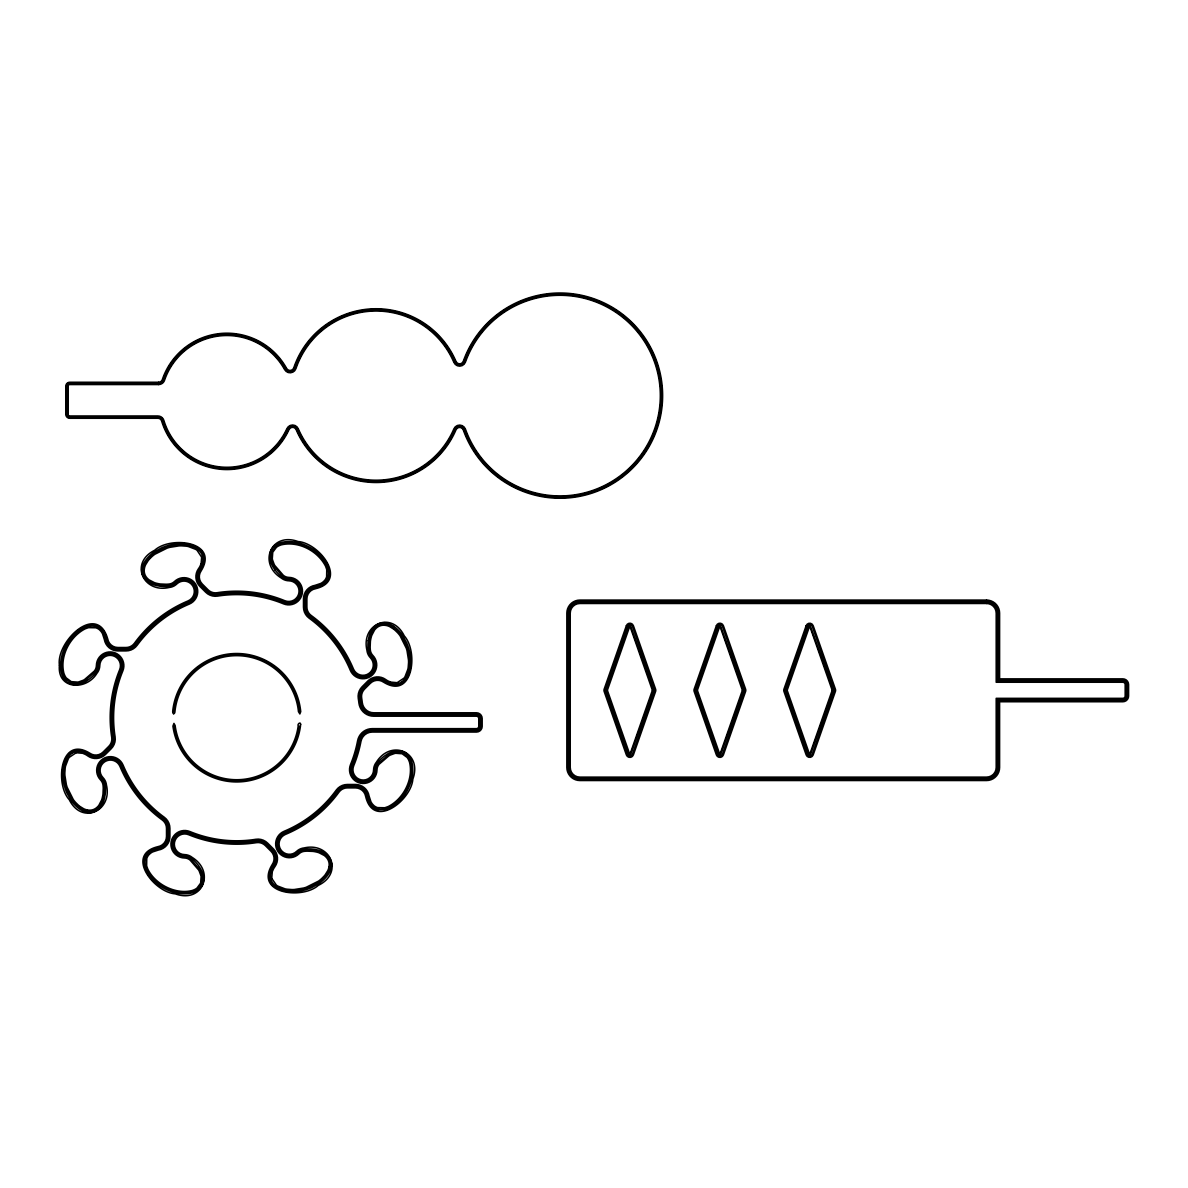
<?xml version="1.0" encoding="UTF-8"?>
<svg xmlns="http://www.w3.org/2000/svg" width="1188" height="1188" viewBox="0 0 1188 1188"><rect width="100%" height="100%" fill="white"/><g stroke="black" fill="none" stroke-linecap="round" stroke-linejoin="round"><path stroke-width="1.5" d="M141.996 569.29L142.07 568.681A15.266 15.266 0 0 1 142.248 567.612L142.515 566.557A15.667 15.667 0 0 1 142.709 565.919L143.243 564.493A20.79 20.79 0 0 1 144.327 562.295L145.382 560.617A34.021 34.021 0 0 1 154.024 552.153M331.378 866.201L331.333 866.601A15.266 15.266 0 0 1 331.14 867.789L330.873 868.844A15.667 15.667 0 0 1 330.68 869.482L330.145 870.908A20.79 20.79 0 0 1 329.046 873.091L327.992 874.784A34.021 34.021 0 0 1 319.364 883.233M368.191 640.748L368.933 636.887A25.988 25.988 0 0 1 370.775 631.868M144.401 568.577L144.238 570.181A11.152 11.152 0 0 0 144.52 573.225L144.877 574.413A10.425 10.425 0 0 0 145.396 575.571L145.649 576.046A11.093 11.093 0 0 0 146.183 576.878L146.362 577.13A12.712 12.712 0 0 0 147.386 578.333L148.233 579.135A14.553 14.553 0 0 0 148.693 579.536L148.782 579.596A14.954 14.954 0 0 0 149.198 579.922L154.381 582.595A25.423 25.423 0 0 0 156.578 583.263L158.821 583.739A32.715 32.715 0 0 0 160.484 583.991L166.142 584.229A41.625 41.625 0 0 0 168.963 584.051A9.177 9.177 0 0 0 174.443 581.511A13.751 13.751 0 0 1 195.485 583.857A13.751 13.751 0 0 1 189.293 604.113A123.077 123.077 0 0 0 137.184 645.262A13.751 13.751 0 0 1 126.062 650.92L117.894 650.92A13.751 13.751 0 0 1 104.321 639.426L102.48 633.724A14.494 14.494 0 0 0 100.935 631.333L99.747 630.071A10.009 10.009 0 0 0 98.946 629.388L98.649 629.18A10.217 10.217 0 0 0 97.906 628.704L96.971 628.244A10.543 10.543 0 0 0 95.753 627.784L88.744 627.665A17.731 17.731 0 0 0 87.867 627.888L85.417 628.764A23.418 23.418 0 0 0 84.808 629.031C69.988 636.813 59.831 655.895 63.796 672.824A18.503 18.503 0 0 0 64.152 673.923L64.687 675.23A14.063 14.063 0 0 0 65.563 676.878L65.904 677.383A13.009 13.009 0 0 0 66.335 677.977L71.265 681.63L77.74 682.09A17.092 17.092 0 0 0 78.854 681.853L83.16 680.279A25.052 25.052 0 0 0 84.437 679.61L94.297 671.086A9.177 9.177 0 0 0 96.377 665.429A13.751 13.751 0 0 1 112.919 652.197A13.751 13.751 0 0 1 122.854 670.893A123.077 123.077 0 0 0 115.117 736.842A13.751 13.751 0 0 1 111.256 748.707L105.48 754.484A13.751 13.751 0 0 1 87.749 755.939A20.359 20.359 0 0 0 85.358 754.454L82.997 753.43M328.987 866.809L329.15 865.102A11.152 11.152 0 0 0 328.868 862.161L328.512 860.988A10.425 10.425 0 0 0 327.992 859.815L327.74 859.34A11.093 11.093 0 0 0 327.205 858.523L327.116 858.389A12.712 12.712 0 0 0 326.002 857.053L325.26 856.34A14.553 14.553 0 0 0 324.695 855.85L324.606 855.791A14.954 14.954 0 0 0 324.19 855.464L319.141 852.836A25.423 25.423 0 0 0 316.81 852.123L314.716 851.677A32.715 32.715 0 0 0 312.904 851.41L307.247 851.172A41.625 41.625 0 0 0 304.425 851.351A9.177 9.177 0 0 0 298.945 853.875A13.751 13.751 0 0 1 277.903 851.529A13.751 13.751 0 0 1 284.095 831.273A123.077 123.077 0 0 0 336.204 790.124A13.751 13.751 0 0 1 347.327 784.466L355.494 784.466A13.751 13.751 0 0 1 369.067 795.975L370.908 801.662A14.494 14.494 0 0 0 372.453 804.068L373.789 805.464A10.009 10.009 0 0 0 374.443 805.999L374.74 806.221A10.217 10.217 0 0 0 375.482 806.682L376.462 807.172A10.543 10.543 0 0 0 377.636 807.602L384.645 807.736A17.731 17.731 0 0 0 385.521 807.498L387.971 806.622A23.418 23.418 0 0 0 388.58 806.355C403.831 798.499 413.439 778.808 409.593 762.577A18.503 18.503 0 0 0 409.236 761.478L408.702 760.157A14.063 14.063 0 0 0 407.826 758.523L407.529 758.078A13.009 13.009 0 0 0 407.053 757.424L402.123 753.756L395.649 753.296A17.092 17.092 0 0 0 394.52 753.534L390.228 755.108A25.052 25.052 0 0 0 388.951 755.791L379.091 764.3A9.177 9.177 0 0 0 377.012 769.973A13.751 13.751 0 0 1 360.469 783.189A13.751 13.751 0 0 1 350.534 764.493A123.077 123.077 0 0 0 357.588 740.748A14.909 14.909 0 0 1 372.23 728.63L476.462 728.63A2.287 2.287 0 0 0 478.749 726.343L478.749 718.502A2.287 2.287 0 0 0 476.462 716.216L373.7 716.216A14.909 14.909 0 0 1 358.895 703.073A123.077 123.077 0 0 0 358.271 698.544A13.751 13.751 0 0 1 362.132 686.679L367.909 680.902A13.751 13.751 0 0 1 385.64 679.447A20.359 20.359 0 0 0 388.031 680.932L390.392 681.971M144.446 568.324L144.654 567.389A13.825 13.825 0 0 1 144.936 566.468L145.174 565.815A16.959 16.959 0 0 1 145.619 564.79L148.055 560.84A28.2 28.2 0 0 1 149.436 559.147L151.678 556.89A35.016 35.016 0 0 1 154.826 554.306L167.166 548.143A48.159 48.159 0 0 1 169.825 547.356L179.002 545.901A40.511 40.511 0 0 1 181.497 545.856L186.174 546.183A30.947 30.947 0 0 1 188.328 546.554L195.664 549.361A15.622 15.622 0 0 1 197.074 550.341L201.589 557.098M328.928 867.151L328.749 867.923A13.825 13.825 0 0 1 328.452 868.933L328.2 869.586A16.959 16.959 0 0 1 327.769 870.596L325.408 874.457A28.2 28.2 0 0 1 323.938 876.239L321.71 878.496A35.016 35.016 0 0 1 318.562 881.08L306.222 887.243A48.159 48.159 0 0 1 303.564 888.03L294.372 889.485A40.511 40.511 0 0 1 291.892 889.545L287.214 889.203A30.947 30.947 0 0 1 285.061 888.832L277.725 886.025A15.622 15.622 0 0 1 276.314 885.045L271.814 878.422M201.084 563.661L201.633 557.306M272.304 871.725L271.755 878.095M607.41 690.198L629.61 626.804M630.145 753.786L652.331 690.391M697.415 690.198L719.616 626.804M720.151 753.786L742.337 690.391M787.213 690.198L809.399 626.804M809.949 753.786L832.135 690.391M200.965 564.003L199.985 566.26A20.359 20.359 0 0 1 198.441 568.755A13.751 13.751 0 0 0 199.911 586.486L205.673 592.248A13.751 13.751 0 0 0 217.553 596.124A123.077 123.077 0 0 1 283.487 603.86A13.751 13.751 0 0 0 302.198 593.926A13.751 13.751 0 0 0 288.966 577.383A9.177 9.177 0 0 1 283.308 575.289L274.784 565.443A25.052 25.052 0 0 1 274.116 564.166L272.557 559.934A17.092 17.092 0 0 1 272.304 558.746L272.765 552.257L276.418 547.341A13.009 13.009 0 0 1 276.997 546.911L277.517 546.569A14.063 14.063 0 0 1 279.15 545.693L280.472 545.158A18.503 18.503 0 0 1 281.571 544.802C298.47 540.956 317.344 550.712 325.349 565.815A23.418 23.418 0 0 1 325.616 566.424L326.507 568.874A17.731 17.731 0 0 1 326.73 569.735L326.611 576.759A10.543 10.543 0 0 1 326.165 577.932L325.69 578.898A10.217 10.217 0 0 1 324.428 580.635L323.062 581.927A14.494 14.494 0 0 1 320.656 583.471L315.087 585.313A13.751 13.751 0 0 0 303.46 598.901L303.46 607.068A13.751 13.751 0 0 0 309.118 618.191A123.077 123.077 0 0 1 350.282 670.299A13.751 13.751 0 0 0 370.537 676.492A13.751 13.751 0 0 0 372.869 655.434A9.177 9.177 0 0 1 370.344 649.955A41.625 41.625 0 0 1 370.166 647.148L370.404 641.49A32.715 32.715 0 0 1 370.641 639.827L371.116 637.585A25.423 25.423 0 0 1 371.785 635.387L374.472 630.204A14.954 14.954 0 0 1 374.784 629.774L374.859 629.699A14.553 14.553 0 0 1 375.245 629.239L376.047 628.393A12.712 12.712 0 0 1 377.264 627.368L377.517 627.175A11.093 11.093 0 0 1 378.348 626.655L378.824 626.388A10.425 10.425 0 0 1 379.982 625.883L381.17 625.527A11.152 11.152 0 0 1 384.095 625.244L385.803 625.408M272.423 871.398L273.463 869.037A20.359 20.359 0 0 1 274.948 866.646A13.751 13.751 0 0 0 273.478 848.915L267.701 843.138A13.751 13.751 0 0 0 255.836 839.277A123.077 123.077 0 0 1 189.902 831.526A13.751 13.751 0 0 0 171.191 841.475A13.751 13.751 0 0 0 184.422 858.003A9.177 9.177 0 0 1 190.08 860.097L198.604 869.958A25.052 25.052 0 0 1 199.272 871.235L200.846 875.526A17.092 17.092 0 0 1 201.084 876.655L200.624 883.13L197.03 888A13.009 13.009 0 0 1 196.376 888.49L195.872 888.832A14.063 14.063 0 0 1 194.238 889.708L192.916 890.243A18.503 18.503 0 0 1 191.817 890.584C175.542 894.564 155.658 884.555 148.04 869.586A23.418 23.418 0 0 1 147.772 868.977L146.881 866.512A17.731 17.731 0 0 1 146.659 865.651L146.777 858.642A10.543 10.543 0 0 1 147.208 857.469L147.698 856.489A10.217 10.217 0 0 1 148.96 854.751L150.327 853.459A14.494 14.494 0 0 1 152.732 851.915L158.42 850.059A13.751 13.751 0 0 0 169.929 836.486L169.929 828.333A13.751 13.751 0 0 0 164.256 817.21A123.077 123.077 0 0 1 123.107 765.102A13.751 13.751 0 0 0 102.851 758.894A13.751 13.751 0 0 0 100.52 779.952A9.177 9.177 0 0 1 103.044 785.431A41.625 41.625 0 0 1 103.222 788.238L102.985 793.911A32.715 32.715 0 0 1 102.747 795.559L102.272 797.801A25.423 25.423 0 0 1 101.604 800.014L98.916 805.197A14.954 14.954 0 0 1 98.604 805.613A14.553 14.553 0 0 1 98.144 806.162L97.342 806.994A12.712 12.712 0 0 1 96.124 808.018L95.872 808.211A11.093 11.093 0 0 1 95.04 808.731L94.565 808.998A10.425 10.425 0 0 1 93.407 809.518L92.293 809.86A11.152 11.152 0 0 1 89.293 810.157L87.66 810.008M270.359 870.359L270.582 869.794A21.874 21.874 0 0 1 273.077 865.31A11.464 11.464 0 0 0 271.859 850.534L266.082 844.757A11.464 11.464 0 0 0 256.192 841.535A125.364 125.364 0 0 1 189.026 833.649A11.464 11.464 0 0 0 173.433 841.936A11.464 11.464 0 0 0 184.467 855.716A11.464 11.464 0 0 1 191.535 858.33A41.164 41.164 0 0 1 198.203 865.161L200.193 868.116A27.398 27.398 0 0 1 201.841 871.324L202.613 873.329A21.265 21.265 0 0 1 202.747 873.759L203.193 875.437A18.83 18.83 0 0 1 203.386 876.521L203.519 877.516A14.761 14.761 0 0 1 203.014 883.263L202.925 883.486A12.489 12.489 0 0 1 202.108 885.446L201.96 885.728A14.479 14.479 0 0 1 194.906 891.817M370.79 631.868L372.096 629.595A14.36 14.36 0 0 1 385.105 622.661M271.488 549.554L271.28 549.94A12.489 12.489 0 0 0 270.522 551.722L270.433 551.96A14.761 14.761 0 0 0 269.884 557.87L270.003 558.88A18.83 18.83 0 0 0 270.196 559.949L270.641 561.627A21.265 21.265 0 0 0 270.775 562.058L271.547 564.062A27.398 27.398 0 0 0 273.195 567.285L275.2 570.225M68.399 641.104L66.84 643.629A49.718 49.718 0 0 0 63.068 651.752L62.86 652.39A48.084 48.084 0 0 0 62.236 654.321A45.931 45.931 0 0 0 61.642 656.533L61.034 659.563A36.219 36.219 0 0 0 60.588 667.24L60.796 669.512A26.938 26.938 0 0 0 61.256 672.126L61.776 674.056A19.84 19.84 0 0 0 61.999 674.71L62.489 675.942A14.479 14.479 0 0 0 68.518 682.966L68.949 683.115A12.489 12.489 0 0 0 70.731 683.872L71.132 684.006A14.761 14.761 0 0 0 76.864 684.496L77.873 684.392A18.83 18.83 0 0 0 78.943 684.184L80.636 683.753A21.265 21.265 0 0 0 81.051 683.605L83.071 682.848M101.292 805.806L102.599 803.519A25.988 25.988 0 0 0 104.44 798.514L105.197 794.638A41.283 41.283 0 0 0 105.301 785.209A11.464 11.464 0 0 0 102.168 778.363A11.464 11.464 0 0 1 104.113 760.825A11.464 11.464 0 0 1 120.998 765.978A125.364 125.364 0 0 0 162.919 819.052A11.464 11.464 0 0 1 167.627 828.333L167.627 836.486A11.464 11.464 0 0 1 158.049 847.801A22.097 22.097 0 0 0 153.059 849.227L152.584 849.435A16.884 16.884 0 0 0 148.337 852.123L148.01 852.449A12.771 12.771 0 0 0 146.065 854.766L145.976 854.915A11.791 11.791 0 0 0 145.411 855.909L145.174 856.4A12.994 12.994 0 0 0 144.535 858.122C142.456 864.894 146.302 873.21 151.307 878.496A45.01 45.01 0 0 0 160.113 885.966M68.963 755.969L69.439 755.449A14.746 14.746 0 0 1 70.196 754.692L71.948 753.341M404.306 681.214C413.305 671.487 411.865 655.375 407.024 643.644A49.154 49.154 0 0 0 406.474 642.381L402.301 634.986A34.021 34.021 0 0 0 393.807 626.343M69.142 754.113C59.89 764.211 61.642 779.937 66.365 791.743A49.154 49.154 0 0 0 66.914 793.005L71.087 800.4A34.021 34.021 0 0 0 79.581 809.043L81.304 810.053A20.79 20.79 0 0 0 83.487 811.152L84.912 811.686A15.667 15.667 0 0 0 85.551 811.879L86.605 812.132A15.266 15.266 0 0 0 87.689 812.325L88.298 812.399M153.98 552.093L161.375 547.92A49.154 49.154 0 0 1 162.637 547.371C174.458 542.649 190.184 540.882 200.282 550.148M319.409 883.293L311.999 887.466A49.154 49.154 0 0 1 310.736 888.015C298.931 892.752 283.204 894.505 273.106 885.238M401.603 681.942L403.192 680.694A14.746 14.746 0 0 0 403.95 679.952L404.425 679.432A16.974 16.974 0 0 0 406.474 676.418L409.236 668.027L409.459 657.751A45.961 45.961 0 0 0 409.014 654.543L407.454 648.188A48.678 48.678 0 0 0 406.4 645.173L401.767 636.233A36.412 36.412 0 0 0 398.292 631.838L391.119 626.106A17.775 17.775 0 0 0 387.852 624.71L386.887 624.457A14.167 14.167 0 0 0 385.224 624.16L384.333 624.101A12.207 12.207 0 0 0 380.412 624.532L379.67 624.769A11.791 11.791 0 0 0 377.858 625.616L377.145 626.046A13.632 13.632 0 0 0 374.799 628.021L374.413 628.437A16.454 16.454 0 0 0 373.002 630.308L372.423 631.244A20.835 20.835 0 0 0 371.725 632.551L371.339 633.382A23.641 23.641 0 0 0 370.968 634.318L369.245 641.594L369.201 650.074A10.321 10.321 0 0 0 372.052 656.236A12.608 12.608 0 0 1 369.899 675.527A12.608 12.608 0 0 1 351.336 669.854A124.22 124.22 0 0 0 309.801 617.255A12.608 12.608 0 0 1 304.603 607.068L304.603 598.901A12.608 12.608 0 0 1 315.162 586.456L320.493 584.838A15.919 15.919 0 0 0 323.893 582.744L325.408 581.259A11.004 11.004 0 0 0 326.032 580.472L327.279 578.259A11.657 11.657 0 0 0 327.68 577.175L328.066 575.601A13.959 13.959 0 0 0 328.185 574.74L328.244 574.131A14.434 14.434 0 0 0 328.274 573.255L328.259 572.542A15.296 15.296 0 0 0 328.185 571.517L327.784 569.201A19.899 19.899 0 0 0 327.353 567.745L326.923 566.557A24.027 24.027 0 0 0 326.477 565.503C319.156 550.608 299.718 540.421 283.145 543.243A23.805 23.805 0 0 0 282.506 543.376L281.096 543.748A19.171 19.171 0 0 0 279.7 544.223L278.66 544.653A15.073 15.073 0 0 0 276.774 545.678L276.24 546.049A14.167 14.167 0 0 0 275.497 546.614L271.71 551.781A11.732 11.732 0 0 0 271.488 552.45L271.057 558.167L272.973 564.434A26.077 26.077 0 0 0 273.804 566.037L282.581 576.18A10.321 10.321 0 0 0 288.951 578.526A12.608 12.608 0 0 1 301.069 593.688A12.608 12.608 0 0 1 283.932 602.806A124.22 124.22 0 0 0 217.374 594.98A12.608 12.608 0 0 1 206.489 591.446L200.713 585.669A12.608 12.608 0 0 1 199.376 569.423A21.236 21.236 0 0 0 201.218 566.364L201.797 565.043A17.998 17.998 0 0 0 202.242 563.78L202.851 561.152A12.014 12.014 0 0 0 201.099 552.91L199.688 551.202A14.746 14.746 0 0 0 198.945 550.445L198.5 550.029A16.974 16.974 0 0 0 195.426 547.906L186.858 545.129L176.76 544.936A45.961 45.961 0 0 0 173.537 545.381L167.181 546.926A48.678 48.678 0 0 0 164.182 547.995L155.227 552.628A36.412 36.412 0 0 0 150.831 556.103L145.055 563.35A17.775 17.775 0 0 0 143.703 566.542L143.481 567.404A14.167 14.167 0 0 0 143.169 569.171L143.095 570.002A12.207 12.207 0 0 0 143.525 573.982L143.807 574.844A11.791 11.791 0 0 0 144.609 576.522L145.04 577.234A13.632 13.632 0 0 0 147.015 579.581L147.431 579.967A16.454 16.454 0 0 0 149.302 581.392L150.297 582.001A20.835 20.835 0 0 0 151.544 582.655L152.391 583.041A23.641 23.641 0 0 0 153.311 583.427L160.588 585.149L169.067 585.194A10.321 10.321 0 0 0 175.23 582.343A12.608 12.608 0 0 1 194.535 584.496A12.608 12.608 0 0 1 188.847 603.059A124.22 124.22 0 0 0 136.264 644.594A12.608 12.608 0 0 1 126.062 649.777L117.894 649.777A12.608 12.608 0 0 1 105.45 639.233L103.831 633.902A15.919 15.919 0 0 0 101.737 630.501L100.267 628.987A11.004 11.004 0 0 0 99.48 628.363L97.312 627.13A11.657 11.657 0 0 0 96.169 626.715L94.743 626.358A13.959 13.959 0 0 0 93.733 626.21L93.273 626.165A14.434 14.434 0 0 0 92.263 626.121L91.372 626.135A15.296 15.296 0 0 0 90.511 626.195L88.194 626.611A19.899 19.899 0 0 0 86.739 627.041L85.462 627.502A24.027 24.027 0 0 0 84.511 627.917C69.632 635.432 59.385 654.246 62.266 671.398A23.805 23.805 0 0 0 62.37 671.888L62.741 673.284A19.171 19.171 0 0 0 63.216 674.695L63.692 675.809A15.073 15.073 0 0 0 64.672 677.62L65.043 678.155A14.167 14.167 0 0 0 65.607 678.897L70.775 682.669A11.732 11.732 0 0 0 71.443 682.892L77.161 683.338L83.427 681.422A26.077 26.077 0 0 0 85.046 680.59L95.174 671.814A10.321 10.321 0 0 0 97.52 665.443A12.608 12.608 0 0 1 112.682 653.326A12.608 12.608 0 0 1 121.8 670.463A124.22 124.22 0 0 0 113.989 737.02A12.608 12.608 0 0 1 110.439 747.905L104.663 753.667A12.608 12.608 0 0 1 88.417 755.019A21.236 21.236 0 0 0 85.358 753.177L84.036 752.598A17.998 17.998 0 0 0 82.774 752.138L80.249 751.559A12.014 12.014 0 0 0 71.904 753.296M194.817 891.95L193.837 892.337A19.84 19.84 0 0 1 193.05 892.619L191.119 893.138A26.938 26.938 0 0 1 188.521 893.599L186.249 893.792A36.219 36.219 0 0 1 178.556 893.346L175.527 892.752A45.931 45.931 0 0 1 173.314 892.143A48.084 48.084 0 0 1 171.384 891.535L170.745 891.312A49.718 49.718 0 0 1 162.622 887.54L160.098 885.996M76.106 752.791L69.335 757.305A15.622 15.622 0 0 0 68.369 758.731L65.563 766.067A30.947 30.947 0 0 0 65.192 768.22L64.85 772.898A40.511 40.511 0 0 0 64.909 775.378L66.365 784.555A48.159 48.159 0 0 0 67.137 787.228L73.3 799.554A35.016 35.016 0 0 0 75.884 802.717L78.156 804.944A28.2 28.2 0 0 0 79.834 806.34L83.784 808.776A16.959 16.959 0 0 0 84.808 809.206L85.462 809.444A13.825 13.825 0 0 0 86.397 809.726L87.318 809.934M397.282 682.595L404.054 678.081A15.622 15.622 0 0 0 405.019 676.67L407.826 669.334A30.947 30.947 0 0 0 408.197 667.181L408.538 662.488A40.511 40.511 0 0 0 408.479 660.008L407.024 650.831A48.159 48.159 0 0 0 406.251 648.158L400.089 635.832A35.016 35.016 0 0 0 397.505 632.669L395.233 630.442A28.2 28.2 0 0 0 393.555 629.061L389.694 626.67A16.959 16.959 0 0 0 388.58 626.18L388.016 625.972A13.825 13.825 0 0 0 386.991 625.66L386.07 625.452M397.03 682.654L390.807 682.105M76.299 752.746L82.67 753.311M385.09 623.002L385.699 623.076A15.266 15.266 0 0 1 386.783 623.255L387.837 623.522A15.667 15.667 0 0 1 388.476 623.715L389.902 624.249A20.79 20.79 0 0 1 392.085 625.334L393.777 626.388M404.826 752.494L404.44 752.286A12.489 12.489 0 0 0 402.658 751.514L402.301 751.41A14.761 14.761 0 0 0 396.525 750.89L395.515 750.994A18.83 18.83 0 0 0 394.446 751.202L392.753 751.648A21.265 21.265 0 0 0 392.337 751.781L390.317 752.553A27.398 27.398 0 0 0 387.11 754.202L384.17 756.207A41.164 41.164 0 0 0 377.339 762.859A11.464 11.464 0 0 0 374.71 769.928A11.464 11.464 0 0 1 360.929 780.947A11.464 11.464 0 0 1 352.643 765.369A125.364 125.364 0 0 0 359.845 741.178A12.608 12.608 0 0 1 372.23 730.932L476.462 730.932A4.589 4.589 0 0 0 481.036 726.343L481.036 718.502A4.589 4.589 0 0 0 476.462 713.914L373.7 713.914A12.608 12.608 0 0 1 361.182 702.806A125.364 125.364 0 0 0 360.543 698.188A11.464 11.464 0 0 1 363.751 688.298L369.527 682.536A11.464 11.464 0 0 1 384.303 681.318A21.874 21.874 0 0 0 388.788 683.813L389.352 684.021M84.036 751.365L84.6 751.588A21.874 21.874 0 0 1 89.085 754.083A11.464 11.464 0 0 0 103.861 752.865L109.638 747.089A11.464 11.464 0 0 0 112.845 737.199A125.364 125.364 0 0 1 120.745 670.032A11.464 11.464 0 0 0 112.459 654.44A11.464 11.464 0 0 0 98.678 665.473A11.464 11.464 0 0 1 96.065 672.542M173.626 713.765L174.265 713.513A3.074 3.074 0 0 0 174.948 711.657A62.043 62.043 0 0 1 298.44 711.657L299.866 713.973L300.742 711.657A64.345 64.345 0 0 0 172.646 711.657M322.527 851.796L324.799 853.103A14.36 14.36 0 0 1 331.719 866.111M148.589 582.298L150.861 583.605A25.988 25.988 0 0 0 155.88 585.446L159.741 586.204A41.283 41.283 0 0 0 169.171 586.308A11.464 11.464 0 0 0 176.032 583.174A11.464 11.464 0 0 1 193.57 585.12A11.464 11.464 0 0 1 188.402 602.004A125.364 125.364 0 0 0 135.328 643.911A11.464 11.464 0 0 1 126.062 648.633L117.894 648.633A11.464 11.464 0 0 1 106.593 639.04A22.097 22.097 0 0 0 105.168 634.05L104.96 633.59A16.884 16.884 0 0 0 102.272 629.343L101.945 629.016A12.771 12.771 0 0 0 99.629 627.071L99.406 626.937A11.791 11.791 0 0 0 98.47 626.418L97.906 626.15A12.994 12.994 0 0 0 96.258 625.541C89.501 623.462 81.17 627.309 75.898 632.313A45.01 45.01 0 0 0 68.414 641.119M410.899 759.459L411.39 760.676A19.84 19.84 0 0 1 411.612 761.345L412.132 763.26A26.938 26.938 0 0 1 412.592 765.874L412.8 768.146A36.219 36.219 0 0 1 412.355 775.823L411.746 778.853A45.931 45.931 0 0 1 411.152 781.08A48.084 48.084 0 0 1 410.528 782.996L410.306 783.649A49.718 49.718 0 0 1 406.548 791.757L404.989 794.282A45.01 45.01 0 0 1 397.505 803.103L386.946 809.459L377.205 809.874A12.994 12.994 0 0 1 375.557 809.28L374.992 809.013A11.791 11.791 0 0 1 373.982 808.464L373.908 808.419A12.771 12.771 0 0 1 371.443 806.385L371.131 806.043A16.884 16.884 0 0 1 368.488 801.885L368.265 801.425A22.097 22.097 0 0 1 366.81 796.346A11.464 11.464 0 0 0 355.494 786.753L347.327 786.753A11.464 11.464 0 0 0 338.06 791.475A125.364 125.364 0 0 1 284.986 833.397A11.464 11.464 0 0 0 279.819 850.266A11.464 11.464 0 0 0 297.356 852.227A11.464 11.464 0 0 1 304.202 849.064A41.283 41.283 0 0 1 313.647 849.182L317.508 849.94A25.988 25.988 0 0 1 322.527 851.781M809.949 626.804L832.135 690.198M787.213 690.391L809.399 753.786M720.151 626.804L742.337 690.198M697.415 690.391L719.616 753.786M630.145 626.804L652.331 690.198M607.41 690.391L629.61 753.786M401.485 682.105A12.014 12.014 0 0 1 393.243 683.872L390.6 683.249A17.998 17.998 0 0 1 389.352 682.803L388.031 682.209A21.236 21.236 0 0 1 384.971 680.382A12.608 12.608 0 0 0 368.726 681.719L362.949 687.496A12.608 12.608 0 0 0 359.4 698.366A124.22 124.22 0 0 1 360.038 702.94A13.751 13.751 0 0 0 373.7 715.072L476.462 715.072A3.445 3.445 0 0 1 479.893 718.502L479.893 726.343A3.445 3.445 0 0 1 476.462 729.774L372.23 729.774A13.751 13.751 0 0 0 358.717 740.956A124.22 124.22 0 0 1 351.589 764.924A12.608 12.608 0 0 0 360.692 782.075A12.608 12.608 0 0 0 375.868 769.943A10.321 10.321 0 0 1 378.215 763.572L388.342 754.811A26.077 26.077 0 0 1 389.961 753.964L396.213 752.063L401.945 752.494A11.732 11.732 0 0 1 402.613 752.717L407.781 756.504A14.167 14.167 0 0 1 408.345 757.231L408.702 757.781A15.073 15.073 0 0 1 409.697 759.592L410.172 760.706A19.171 19.171 0 0 1 410.647 762.102L411.018 763.498A23.805 23.805 0 0 1 411.122 763.988C414.122 781.244 403.326 800.356 388.877 807.469A24.027 24.027 0 0 1 387.912 807.885L386.724 808.33A19.899 19.899 0 0 1 385.313 808.746L382.981 809.177A15.296 15.296 0 0 1 382.016 809.266L381.125 809.28A14.434 14.434 0 0 1 380.264 809.251L379.655 809.191A13.959 13.959 0 0 1 378.794 809.058L377.22 808.672A11.657 11.657 0 0 1 376.136 808.285L373.908 807.038A11.004 11.004 0 0 1 373.121 806.4L371.666 804.885A15.919 15.919 0 0 1 369.557 801.484L367.924 796.153A12.608 12.608 0 0 0 355.494 785.61L347.327 785.61A12.608 12.608 0 0 0 337.125 790.807A124.22 124.22 0 0 1 284.541 832.343A12.608 12.608 0 0 0 278.853 850.905A12.608 12.608 0 0 0 298.158 853.043A10.321 10.321 0 0 1 304.321 850.207L312.786 850.237L320.077 851.959A23.641 23.641 0 0 1 320.998 852.345L321.844 852.732A20.835 20.835 0 0 1 323.091 853.385L324.086 854.009A16.454 16.454 0 0 1 325.958 855.419L326.373 855.805A13.632 13.632 0 0 1 328.348 858.152L328.779 858.865A11.791 11.791 0 0 1 329.566 860.558L329.848 861.419A12.207 12.207 0 0 1 330.279 865.324L330.219 866.23A14.167 14.167 0 0 1 329.937 867.879L329.67 868.844A17.775 17.775 0 0 1 328.319 872.037L322.557 879.283A36.412 36.412 0 0 1 318.146 882.758L309.207 887.406A48.678 48.678 0 0 1 306.192 888.461L299.851 890.005A45.961 45.961 0 0 1 296.629 890.465L286.367 890.243L277.962 887.495A16.974 16.974 0 0 1 274.948 885.431L274.443 884.956A14.746 14.746 0 0 1 273.7 884.199L272.394 882.521A12.014 12.014 0 0 1 270.508 874.249L271.146 871.606A17.998 17.998 0 0 1 271.592 870.359L272.186 869.022A21.236 21.236 0 0 1 274.012 865.978A12.608 12.608 0 0 0 272.676 849.717L266.899 843.955A12.608 12.608 0 0 0 256.014 840.406A124.22 124.22 0 0 1 189.456 832.595A12.608 12.608 0 0 0 172.319 841.698A12.608 12.608 0 0 0 184.437 856.86A10.321 10.321 0 0 1 190.808 859.206L199.584 869.349A26.077 26.077 0 0 1 200.416 870.953L202.331 877.219L201.901 882.951A11.732 11.732 0 0 1 201.678 883.605L197.965 888.728A14.167 14.167 0 0 1 197.149 889.352L196.614 889.708A15.073 15.073 0 0 1 194.802 890.703L193.689 891.178A19.171 19.171 0 0 1 192.293 891.653L190.882 892.01A23.805 23.805 0 0 1 190.392 892.129C173.671 895.039 154.158 884.733 146.911 869.883A24.027 24.027 0 0 1 146.495 868.918L146.035 867.641A19.899 19.899 0 0 1 145.634 866.304L145.203 863.988A15.296 15.296 0 0 1 145.129 863.008L145.114 862.132A14.434 14.434 0 0 1 145.144 861.27L145.203 860.661A13.959 13.959 0 0 1 145.322 859.8L145.708 858.211A11.657 11.657 0 0 1 146.109 857.127L147.357 854.915A11.004 11.004 0 0 1 147.98 854.127L149.495 852.657A15.919 15.919 0 0 1 152.896 850.563L158.227 848.93A12.608 12.608 0 0 0 168.77 836.486L168.77 828.333A12.608 12.608 0 0 0 163.588 818.131A124.22 124.22 0 0 1 122.052 765.547A12.608 12.608 0 0 0 103.49 759.86A12.608 12.608 0 0 0 101.336 779.15A10.321 10.321 0 0 1 104.188 785.313L104.143 793.792L102.42 801.083A23.641 23.641 0 0 1 102.049 802.004L101.663 802.85A20.835 20.835 0 0 1 100.995 804.083L100.46 804.974A16.454 16.454 0 0 1 98.975 806.949L98.649 807.305A13.632 13.632 0 0 1 96.243 809.355L95.664 809.696A11.791 11.791 0 0 1 93.837 810.572L93.035 810.84A12.207 12.207 0 0 1 89.055 811.285L88.224 811.226A14.167 14.167 0 0 1 86.501 810.944L85.655 810.706A17.775 17.775 0 0 1 82.358 809.325L75.096 803.563A36.412 36.412 0 0 1 71.622 799.153L66.988 790.213A48.678 48.678 0 0 1 65.934 787.199L64.375 780.858A45.961 45.961 0 0 1 63.929 777.635L64.152 767.359L66.899 758.969A16.974 16.974 0 0 1 68.949 755.954M404.499 681.585A14.479 14.479 0 0 1 389.322 684.095M368.176 640.748A41.283 41.283 0 0 0 368.087 650.178A11.464 11.464 0 0 0 371.22 657.038A11.464 11.464 0 0 1 369.275 674.576A11.464 11.464 0 0 1 352.391 669.408A125.364 125.364 0 0 0 310.469 616.334A11.464 11.464 0 0 1 305.762 607.068L305.762 598.901A11.464 11.464 0 0 1 315.34 587.585A22.097 22.097 0 0 0 320.329 586.174L320.894 585.907A16.884 16.884 0 0 0 325.052 583.263L325.378 582.937A12.771 12.771 0 0 0 327.324 580.635L327.457 580.397A11.791 11.791 0 0 0 327.977 579.477L328.274 578.838A12.994 12.994 0 0 0 328.838 577.264C330.932 569.869 326.938 562.28 322.082 556.905A45.01 45.01 0 0 0 313.276 549.42L310.766 547.846A49.718 49.718 0 0 0 302.643 544.074L302.004 543.852A48.084 48.084 0 0 0 300.074 543.243A45.931 45.931 0 0 0 297.846 542.649L294.832 542.025A36.219 36.219 0 0 0 287.14 541.594L285.016 541.773A26.938 26.938 0 0 0 282.254 542.248L280.338 542.782A19.84 19.84 0 0 0 279.685 543.005L278.452 543.495A14.479 14.479 0 0 0 271.428 549.524M275.185 570.225A41.164 41.164 0 0 0 281.853 577.056A11.464 11.464 0 0 0 288.922 579.67A11.464 11.464 0 0 1 299.955 593.465A11.464 11.464 0 0 1 284.363 601.737A125.364 125.364 0 0 0 217.196 593.851A11.464 11.464 0 0 1 207.306 590.629L201.529 584.867A11.464 11.464 0 0 1 200.312 570.077A21.874 21.874 0 0 0 202.806 565.607L203.029 565.043A14.479 14.479 0 0 0 200.579 549.881M148.604 582.254A14.36 14.36 0 0 1 141.669 569.275M83.071 682.848A27.398 27.398 0 0 0 86.279 681.184L89.219 679.194A41.164 41.164 0 0 0 96.05 672.527M68.889 753.801A14.479 14.479 0 0 1 84.066 751.306M101.262 805.791A14.36 14.36 0 0 1 88.283 812.726M272.809 885.505A14.479 14.479 0 0 1 270.3 870.329M404.87 752.435A14.479 14.479 0 0 1 410.81 759.488M173.448 713.75A2.94 2.94 0 0 1 172.765 711.657M299.317 726.12A63.187 63.187 0 0 1 174.072 726.12M173.79 711.657A63.187 63.187 0 0 1 299.599 711.657M59.4 665.221C57.009 690.02 86.561 690.718 96.956 673.269A12.608 12.608 0 0 0 99.822 665.488A10.321 10.321 0 0 1 112.221 655.568A10.321 10.321 0 0 1 119.676 669.587A126.522 126.522 0 0 0 111.717 737.377A10.321 10.321 0 0 1 108.821 746.272L103.044 752.049A10.321 10.321 0 0 1 89.753 753.147C60.291 735.075 54.707 783.842 69.231 799.687C81.972 825.333 112.593 811.033 106.475 785.105A12.608 12.608 0 0 0 102.985 777.561A10.321 10.321 0 0 1 104.752 761.775A10.321 10.321 0 0 1 119.943 766.423A126.522 126.522 0 0 0 162.236 819.987A10.321 10.321 0 0 1 166.483 828.333L166.483 836.486A10.321 10.321 0 0 1 157.856 846.673C124.606 854.603 154.128 892.381 175.26 893.866C202.509 903.801 215.607 871.992 192.263 857.439A12.608 12.608 0 0 0 184.482 854.573A10.321 10.321 0 0 1 174.562 842.173A10.321 10.321 0 0 1 188.595 834.719A126.522 126.522 0 0 0 256.37 842.678A10.321 10.321 0 0 1 265.28 845.574L271.042 851.336A10.321 10.321 0 0 1 272.141 864.641C254.128 893.822 302.346 899.687 318.25 885.431C344.208 872.972 330.427 841.787 304.098 847.92A12.608 12.608 0 0 0 296.555 851.395A10.321 10.321 0 0 1 280.769 849.643A10.321 10.321 0 0 1 285.417 834.451A126.522 126.522 0 0 0 338.981 792.158A10.321 10.321 0 0 1 347.327 787.911L355.494 787.911A10.321 10.321 0 0 1 365.666 796.539C373.596 829.788 411.39 800.267 412.86 779.12C422.794 751.87 390.986 738.788 376.433 762.117A12.608 12.608 0 0 0 373.567 769.913A10.321 10.321 0 0 1 361.167 779.833A10.321 10.321 0 0 1 353.712 765.8A126.522 126.522 0 0 0 360.974 741.386A11.464 11.464 0 0 1 372.23 732.075L476.462 732.075A5.732 5.732 0 0 0 482.194 726.343L482.194 718.502A5.732 5.732 0 0 0 476.462 712.77L373.7 712.77A11.464 11.464 0 0 1 362.31 702.672A126.522 126.522 0 0 0 361.672 698.009A10.321 10.321 0 0 1 364.568 689.114L370.344 683.338A10.321 10.321 0 0 1 383.635 682.239C412.964 700.281 418.681 651.796 404.291 635.922C391.698 610.127 360.796 624.16 366.914 650.296A12.608 12.608 0 0 0 370.404 657.825A10.321 10.321 0 0 1 368.636 673.611A10.321 10.321 0 0 1 353.445 668.963A126.522 126.522 0 0 0 311.152 615.414A10.321 10.321 0 0 1 306.905 607.068L306.905 598.901A10.321 10.321 0 0 1 315.533 588.728C348.782 580.784 319.26 543.005 298.129 541.535C270.894 531.585 257.796 563.424 281.111 577.947A12.608 12.608 0 0 0 288.907 580.813A10.321 10.321 0 0 1 298.827 593.228A10.321 10.321 0 0 1 284.793 600.683A126.522 126.522 0 0 0 217.018 592.723A10.321 10.321 0 0 1 208.108 589.827L202.331 584.051A10.321 10.321 0 0 1 201.247 570.745C219.305 541.297 170.537 535.714 154.707 550.237C129.061 562.964 143.362 593.584 169.29 587.466A12.608 12.608 0 0 0 176.819 583.991A10.321 10.321 0 0 1 192.619 585.743A10.321 10.321 0 0 1 187.971 600.935A126.522 126.522 0 0 0 134.407 643.243A10.321 10.321 0 0 1 126.062 647.49L117.894 647.49A10.321 10.321 0 0 1 107.722 638.862C97.015 601.811 55.881 641.802 59.4 665.221M300.653 724.235L300.475 726.12A64.345 64.345 0 0 1 172.913 726.12L173.938 723.373L175.156 725.512A11.732 11.732 0 0 1 175.23 726.12A62.043 62.043 0 0 0 298.158 726.12C297.089 724.16 300.519 721.309 300.653 724.309M606.251 690.183L628.526 754.172L630.383 755.033L653.504 690.302L630.383 625.556L628.526 626.432L606.251 690.183M696.272 690.183L718.532 754.172L720.388 755.033L743.51 690.302L720.299 625.527L718.532 626.432L696.272 690.183M786.055 690.183L808.315 754.172L810.186 755.033L833.293 690.302L810.082 625.527L808.315 626.432L786.055 690.183M626.358 625.675L604.172 689.07A3.727 3.727 0 0 0 604.172 691.535L626.358 754.929A3.727 3.727 0 0 0 633.397 754.929L655.583 691.535A3.727 3.727 0 0 0 655.583 689.07L633.397 625.675A3.727 3.727 0 0 0 626.358 625.675M627.442 626.046L605.256 689.441A2.584 2.584 0 0 0 605.256 691.149L627.442 754.543A2.584 2.584 0 0 0 632.313 754.543L654.499 691.149A2.584 2.584 0 0 0 654.499 689.441L632.313 626.046A2.584 2.584 0 0 0 627.442 626.046M716.364 625.675L694.178 689.07A3.727 3.727 0 0 0 694.178 691.535L716.364 754.929A3.727 3.727 0 0 0 723.403 754.929L745.589 691.535A3.727 3.727 0 0 0 745.589 689.07L723.403 625.675A3.727 3.727 0 0 0 716.364 625.675M717.448 626.046L695.262 689.441A2.584 2.584 0 0 0 695.262 691.149L717.448 754.543A2.584 2.584 0 0 0 722.319 754.543L744.505 691.149A2.584 2.584 0 0 0 744.505 689.441L722.319 626.046A2.584 2.584 0 0 0 717.448 626.046M806.162 625.675L783.961 689.07A3.727 3.727 0 0 0 783.961 691.535L806.162 754.929A3.727 3.727 0 0 0 813.186 754.929L835.387 691.535A3.727 3.727 0 0 0 835.387 689.07L813.186 625.675A3.727 3.727 0 0 0 806.162 625.675M807.246 626.046L785.045 689.441A2.584 2.584 0 0 0 785.045 691.149L807.246 754.543A2.584 2.584 0 0 0 812.117 754.543L834.303 691.149A2.584 2.584 0 0 0 834.303 689.441L812.117 626.046A2.584 2.584 0 0 0 807.246 626.046M158.628 382.239L69.691 382.239A3.891 3.891 0 0 0 65.8 386.13L65.8 414.404A3.891 3.891 0 0 0 69.691 418.295L157.9 418.295A3.891 3.891 0 0 1 161.642 421.072A68.191 68.191 0 0 0 289.011 429.611A3.891 3.891 0 0 1 296.154 429.7A86.917 86.917 0 0 0 456.029 429.774A3.891 3.891 0 0 1 463.29 429.997A102.643 102.643 0 0 0 621.086 478.111A102.643 102.643 0 0 0 621.086 313.142A102.643 102.643 0 0 0 463.29 361.256A3.891 3.891 0 0 1 456.029 361.479A86.917 86.917 0 0 0 293.763 367.82A3.891 3.891 0 0 1 286.65 368.458A68.191 68.191 0 0 0 162.311 379.581A3.891 3.891 0 0 1 158.628 382.239M158.628 383.011L69.691 383.011A3.119 3.119 0 0 0 66.573 386.13L66.573 414.404A3.119 3.119 0 0 0 69.691 417.523L157.9 417.523A4.678 4.678 0 0 1 162.385 420.849A67.419 67.419 0 0 0 288.313 429.299A4.678 4.678 0 0 1 296.866 429.388A86.13 86.13 0 0 0 455.316 429.462A4.678 4.678 0 0 1 464.018 429.729A101.856 101.856 0 0 0 620.626 477.487A101.856 101.856 0 0 0 620.626 313.766A101.856 101.856 0 0 0 464.018 361.508A4.678 4.678 0 0 1 455.316 361.776A86.13 86.13 0 0 0 294.49 368.072A4.678 4.678 0 0 1 285.966 368.829A67.419 67.419 0 0 0 163.053 379.833A4.678 4.678 0 0 1 158.628 383.011M158.628 383.798L69.691 383.798A2.331 2.331 0 0 0 67.36 386.13L67.36 414.404A2.331 2.331 0 0 0 69.691 416.736L157.9 416.736A5.45 5.45 0 0 1 163.127 420.611A66.632 66.632 0 0 0 287.6 428.972A5.45 5.45 0 0 1 297.579 429.091A85.358 85.358 0 0 0 454.603 429.15A5.45 5.45 0 0 1 464.76 429.477A101.084 101.084 0 0 0 620.151 476.848A101.084 101.084 0 0 0 620.151 314.389A101.084 101.084 0 0 0 464.76 361.776A5.45 5.45 0 0 1 454.603 362.088A85.358 85.358 0 0 0 295.233 368.31A5.45 5.45 0 0 1 285.283 369.201A66.632 66.632 0 0 0 163.796 380.086A5.45 5.45 0 0 1 158.628 383.798M158.628 384.57L69.691 384.57A1.559 1.559 0 0 0 68.132 386.13L68.132 414.404A1.559 1.559 0 0 0 69.691 415.963L157.9 415.963A6.237 6.237 0 0 1 163.87 420.389A65.86 65.86 0 0 0 286.887 428.645A6.237 6.237 0 0 1 298.307 428.779A84.571 84.571 0 0 0 453.875 428.853A6.237 6.237 0 0 1 465.488 429.21A100.297 100.297 0 0 0 619.691 476.225A100.297 100.297 0 0 0 619.691 315.013A100.297 100.297 0 0 0 465.488 362.028A6.237 6.237 0 0 1 453.875 362.399A84.571 84.571 0 0 0 295.975 368.562A6.237 6.237 0 0 1 284.6 369.587A65.86 65.86 0 0 0 164.538 380.323A6.237 6.237 0 0 1 158.628 384.57M986.56 600.059L579.878 600.059A13.068 13.068 0 0 0 566.825 613.112L566.825 767.478A13.068 13.068 0 0 0 579.878 780.546L986.56 780.546A13.068 13.068 0 0 0 999.613 767.478L999.613 701.766L1122.868 701.766A5.732 5.732 0 0 0 1128.6 696.034L1128.6 684.57A5.732 5.732 0 0 0 1122.868 678.838L999.613 678.838L999.613 613.112A13.068 13.068 0 0 0 986.56 600.059M986.56 601.202L579.878 601.202A11.91 11.91 0 0 0 567.968 613.112L567.968 767.478A11.91 11.91 0 0 0 579.878 779.387L986.56 779.387A11.91 11.91 0 0 0 998.469 767.478L998.469 700.623L1122.868 700.623A4.589 4.589 0 0 0 1127.457 696.034L1127.457 684.57A4.589 4.589 0 0 0 1122.868 679.981L998.469 679.981L998.469 613.112A11.91 11.91 0 0 0 986.56 601.202M986.56 602.346L579.878 602.346A10.766 10.766 0 0 0 569.111 613.112L569.111 767.478A10.766 10.766 0 0 0 579.878 778.244L986.56 778.244A10.766 10.766 0 0 0 997.326 767.478L997.326 699.465L1122.868 699.465A3.445 3.445 0 0 0 1126.313 696.034L1126.313 684.57A3.445 3.445 0 0 0 1122.868 681.125L997.326 681.125L997.326 613.112A10.766 10.766 0 0 0 986.56 602.346M986.56 603.504L579.878 603.504A9.623 9.623 0 0 0 570.255 613.112L570.255 767.478A9.623 9.623 0 0 0 579.878 777.101L986.56 777.101A9.623 9.623 0 0 0 996.183 767.478L996.183 698.321L1122.868 698.321A2.287 2.287 0 0 0 1125.155 696.034L1125.155 684.57A2.287 2.287 0 0 0 1122.868 682.268L996.183 682.268L996.183 613.112A9.623 9.623 0 0 0 986.56 603.504"/></g></svg>
